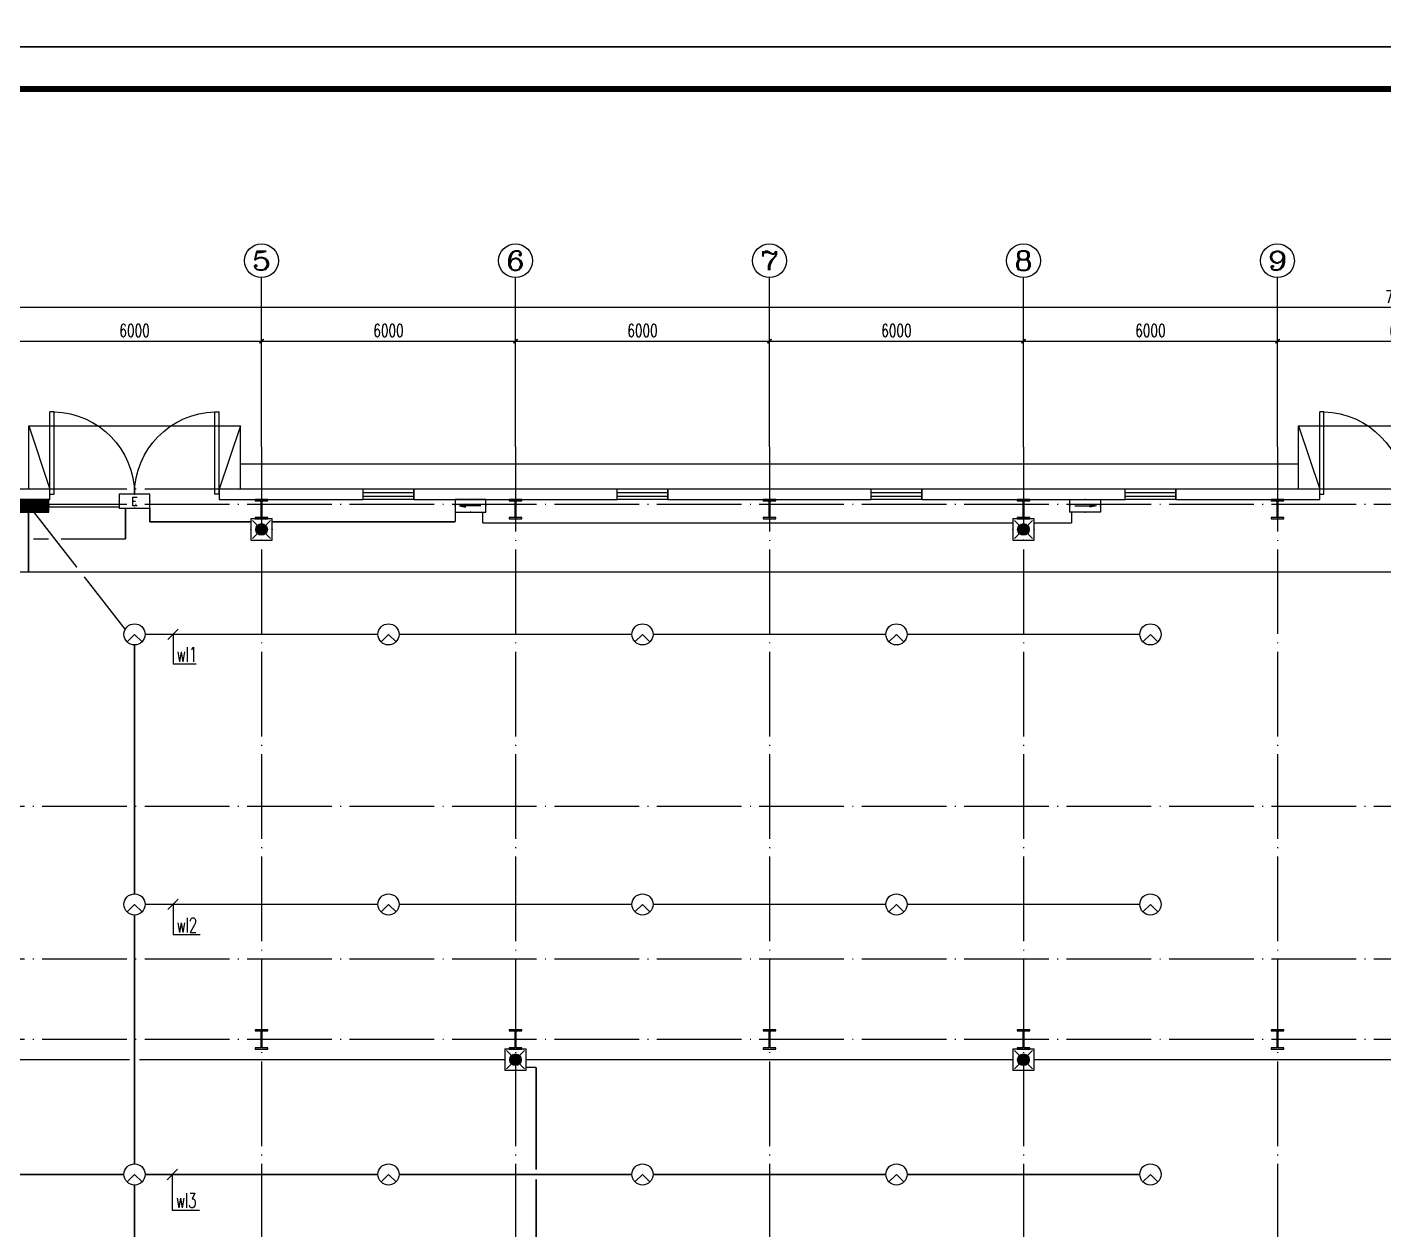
# Model space of a CAD drawing. Extents: x -55118 to 386282, y -631686 to -470886.
# Drawn here: x -16428 to 15625, y -600240 to -571821 of the extents above; entities that cross this region are included whole.
import ezdxf
from ezdxf.enums import TextEntityAlignment as Align

# ---------------------------------------------------------------- set-up
doc = ezdxf.new("R2010")
doc.units = 0
doc.header["$LTSCALE"] = 1000
doc.header["$MEASUREMENT"] = 0
doc.linetypes.add('DOTE', pattern=[2.42, 2, -0.2, 0.02, -0.2])
doc.layers.get('0').update_dxf_attribs({"linetype": 'CONTINUOUS'})
doc.layers.get('Defpoints').update_dxf_attribs({"linetype": 'CONTINUOUS'})
for name, color, linetype in [('AXIS', 3, 'CONTINUOUS'), ('AXIS_TEXT', 7, 'CONTINUOUS'), ('DIM-照明', 3, 'CONTINUOUS'), ('DOTE', 253, 'DOTE'), ('EQUIP-照明', 3, 'CONTINUOUS'), ('EQUIP-箱柜', 3, 'CONTINUOUS'), ('WALL', 6, 'CONTINUOUS'), ('WINDOW', 4, 'CONTINUOUS'), ('WIRE-照明', 4, 'CONTINUOUS'), ('勒脚', 50, 'CONTINUOUS'), ('图框', 4, 'CONTINUOUS')]:
    doc.layers.add(name, color=color, linetype=linetype)
doc.styles.add('_TCH_AXIS', font='COMPLEX', dxfattribs={"bigfont": 'GBCBIG'})
doc.styles.add('_TCH_DIM_T3', font='SIMPLEX', dxfattribs={"width": 0.705882, "bigfont": 'GBCBIG'})
doc.styles.add('_TCH_LABEL', font='COMPLEX', dxfattribs={"bigfont": 'GBCBIG'})
doc.styles.add('_TEL_DIM', font='SIMPLEX', dxfattribs={"width": 0.8, "height": 3.5, "bigfont": 'HZTXT'})
doc.styles.add('COMPLEX', font='COMPLEX')
doc.dimstyles.new('_TCH_ARCH&&100', dxfattribs={"dimtxt": 297.5, "dimasz": 100, "dimexe": 250, "dimexo": 300, "dimgap": 100, "dimtad": 1, "dimdec": 0, "dimzin": 0, "dimdsep": 46, "dimtxsty": '_TCH_DIM_T3', "dimblk": 'ARCHTICK', "dimcen": 0.09, "dimclrt": 7, "dimazin": 2, "dimtfac": 1, "dimtdec": 0, "dimtix": 1, "dimtmove": 2, "dimatfit": 3, "dimfxl": 0, "dimtolj": 1, "dimtzin": 0, "dimarcsym": 0})

# ---------------------------------------------------------------- blocks, each defined once
blk = doc.blocks.new('钢柱')
blk.add_hatch(color=256).paths.add_polyline_path([(4275, 9436), (4140, 9436), (4140, 9466), (4440, 9466), (4440, 9436), (4305, 9436), (4305, 9036), (4440, 9036), (4440, 9006), (4140, 9006), (4140, 9036), (4275, 9036)])
blk.add_lwpolyline([(4275, 9436), (4140, 9436), (4140, 9466), (4440, 9466), (4440, 9436), (4305, 9436), (4305, 9036), (4440, 9036), (4440, 9006), (4140, 9006), (4140, 9036), (4275, 9036), (4275, 9436), (4140, 9436)])
blk = doc.blocks.new('$equip$00001176')
for q in [(-0.354, -0.354), (0.354, -0.354)]:
    blk.add_line((0, 0), q)
blk.add_circle((0, 0), 0.5)
at = {"style": '_TCH_LABEL', "flags": 9}
blk.add_attdef('A', (0, 0), '', height=0.00002, dxfattribs=at)
blk = doc.blocks.new('*X20')
at = {"color": 0}
for p, q in [((-250, 33), (-83, 200)), ((-250, 68), (-118, 200)), ((-250, 104), (-154, 200)), ((-250, 139), (-189, 200)), ((-250, 174), (-224, 200)), ((-247, 0), (-47, 200)), ((-212, 0), (-12, 200)), ((-177, 0), (23, 200)), ((-141, 0), (59, 200)), ((-106, 0), (94, 200)), ((-71, 0), (129, 200)), ((-35, 0), (165, 200)), ((0, 0), (200, 200)), ((35, 0), (235, 200)), ((71, 0), (250, 179)), ((106, 0), (250, 144)), ((141, 0), (250, 109)), ((177, 0), (250, 73)), ((212, 0), (250, 38)), ((247, 0), (250, 3))]:
    blk.add_line(p, q, dxfattribs=at)
blk = doc.blocks.new('$equip$00001421')
for p, q in [((0.75, 0.6), (-0.75, 0.6)), ((-0.75, 0.6), (-0.75, 0)), ((-0.75, 0), (0.75, 0)), ((0.75, 0), (0.75, 0.6))]:
    blk.add_line(p, q)
at = {"const_width": 0.6}
blk.add_lwpolyline([(-0.75, 0.3), (0.75, 0.3)], dxfattribs=at)
for p in [(-0.75, 0.3), (0, 0.6), (0, 0), (0.75, 0.3)]:
    blk.add_point(p)
at = {"xscale": 0.00300000000061118, "yscale": 0.00300000000061118, "zscale": 0.00300000000061118}
blk.add_blockref('*X20', (0, 0), dxfattribs=at)
at = {"style": '_TCH_LABEL', "flags": 9}
blk.add_attdef('A', (0, 0), '', height=0.00002, dxfattribs=at)
blk = doc.blocks.new('$equip$00002604')
blk.add_hatch(color=256).paths.add_polyline_path([(0.275, 0.5, 1), (-0.274, 0.5, 1)])
for p, q in [((-0.429, 0.929), (-0.194, 0.694)), ((0.194, 0.694), (0.429, 0.929)), ((-0.429, 0.071), (-0.194, 0.306)), ((0.194, 0.306), (0.429, 0.071))]:
    blk.add_line(p, q)
at = {"const_width": 0.04}
blk.add_lwpolyline([(-0.5, 1), (-0.5, 0), (0.5, 0), (0.5, 1), (-0.5, 1), (-0.5, 0)], dxfattribs=at)
blk.add_lwpolyline([(-0.5, 1), (-0.5, 0), (0.5, 0), (0.5, 1)], close=True)
blk.add_circle((0, 0.5), 0.275)
for p in [(0, 1), (-0.5, 0.5), (0, 0), (0.5, 0.5)]:
    blk.add_point(p)
at = {"color": 7, "style": '_TEL_DIM', "flags": 1}
blk.add_attdef('A', text='', height=0.000025, dxfattribs=at).set_placement((0, 0), align=Align.MIDDLE_CENTER)
blk = doc.blocks.new('$equip$00002540')
blk.add_hatch(color=256).paths.add_polyline_path([(0.24, 0.372), (0.24, 0.228), (0.528, 0.3)])
for p, q in [((-0.72, 0.6), (-0.72, 0)), ((0.72, 0.6), (-0.72, 0.6)), ((-0.72, 0), (0.72, 0)), ((0.24, 0.372), (0.24, 0.228)), ((0.528, 0.3), (0.24, 0.372)), ((0.24, 0.228), (0.528, 0.3)), ((0.72, 0), (0.72, 0.6))]:
    blk.add_line(p, q)
at = {"color": 7}
blk.add_line((-0.48, 0.3), (0.48, 0.3), dxfattribs=at)
at = {"const_width": 0.04}
blk.add_lwpolyline([(-0.72, 0.6), (-0.72, 0), (0.72, 0), (0.72, 0.6), (-0.72, 0.6), (-0.72, 0)], dxfattribs=at)
for p in [(-0.72, 0.3), (0, 0.6), (0, 0), (0.72, 0.3)]:
    blk.add_point(p)
at = {"color": 7, "style": '_TEL_DIM', "flags": 1}
blk.add_attdef('A', text='', height=0.00002, dxfattribs=at).set_placement((0, 0), align=Align.MIDDLE_CENTER)
blk = doc.blocks.new('$equip$00002534')
for p, q in [((-0.72, 0.66), (-0.72, 0)), ((0.72, 0.66), (-0.72, 0.66)), ((0.72, 0), (0.72, 0.66)), ((-0.72, 0), (0.72, 0))]:
    blk.add_line(p, q)
at = {"const_width": 0.04}
blk.add_lwpolyline([(-0.72, 0.66), (-0.72, 0), (0.72, 0), (0.72, 0.66), (-0.72, 0.66), (-0.72, 0)], dxfattribs=at)
for p in [(0, 0.66), (-0.72, 0.33), (0, 0), (0.72, 0.33)]:
    blk.add_point(p)
at = {"color": 7, "style": '_TEL_DIM'}
blk.add_attdef('$TEXT$', text='', height=0.4, dxfattribs=at).set_placement((0, 0.33), align=Align.MIDDLE_CENTER)
at = {"color": 7, "style": '_TEL_DIM', "flags": 1}
blk.add_attdef('A', text='', height=0.00002, dxfattribs=at).set_placement((0, 0), align=Align.MIDDLE_CENTER)
blk = doc.blocks.new('_ArchTick')
at = {"color": 0, "linetype": 'ByBlock', "const_width": 0.4}
blk.add_lwpolyline([(-0.5, -0.5), (0.5, 0.5)], dxfattribs=at)
blk = doc.blocks.new('*D152')
at = {"layer": 'AXIS', "color": 0, "lineweight": -2}
for p, q in [((-16890, -581440), (-16890, -578990)), ((-10890, -581440), (-10890, -578990)), ((-16890, -579240), (-10890, -579240))]:
    blk.add_line(p, q, dxfattribs=at)
at = {"layer": 'Defpoints', "color": 0}
for p in [(-10890, -579240), (-16890, -581740), (-10890, -581740)]:
    blk.add_point(p, dxfattribs=at)
at = {"layer": 'AXIS', "color": 0, "lineweight": -2, "xscale": 100, "yscale": 100, "zscale": 100, "rotation": 180}
blk.add_blockref('_ArchTick', (-16890, -579240), dxfattribs=at)
at = {"layer": 'AXIS', "color": 0, "lineweight": -2, "xscale": 100, "yscale": 100, "zscale": 100}
blk.add_blockref('_ArchTick', (-10890, -579240), dxfattribs=at)
at = {"layer": 'AXIS', "color": 7, "insert": (-13890, -578991), "char_height": 297.5, "attachment_point": 5, "style": '_TCH_DIM_T3'}
blk.add_mtext('\\A1;6000', dxfattribs=at)
blk = doc.blocks.new('*D153')
at = {"layer": 'AXIS', "color": 0, "lineweight": -2}
for p, q in [((-10890, -581440), (-10890, -578990)), ((-4890, -581440), (-4890, -578990)), ((-10890, -579240), (-4890, -579240))]:
    blk.add_line(p, q, dxfattribs=at)
at = {"layer": 'Defpoints', "color": 0}
for p in [(-4890, -579240), (-10890, -581740), (-4890, -581740)]:
    blk.add_point(p, dxfattribs=at)
at = {"layer": 'AXIS', "color": 0, "lineweight": -2, "xscale": 100, "yscale": 100, "zscale": 100, "rotation": 180}
blk.add_blockref('_ArchTick', (-10890, -579240), dxfattribs=at)
at = {"layer": 'AXIS', "color": 0, "lineweight": -2, "xscale": 100, "yscale": 100, "zscale": 100}
blk.add_blockref('_ArchTick', (-4890, -579240), dxfattribs=at)
at = {"layer": 'AXIS', "color": 7, "insert": (-7890, -578991), "char_height": 297.5, "attachment_point": 5, "style": '_TCH_DIM_T3'}
blk.add_mtext('\\A1;6000', dxfattribs=at)
blk = doc.blocks.new('*D154')
at = {"layer": 'AXIS', "color": 0, "lineweight": -2}
for p, q in [((-4890, -581440), (-4890, -578990)), ((1110, -581440), (1110, -578990)), ((-4890, -579240), (1110, -579240))]:
    blk.add_line(p, q, dxfattribs=at)
at = {"layer": 'Defpoints', "color": 0}
for p in [(1110, -579240), (-4890, -581740), (1110, -581740)]:
    blk.add_point(p, dxfattribs=at)
at = {"layer": 'AXIS', "color": 0, "lineweight": -2, "xscale": 100, "yscale": 100, "zscale": 100, "rotation": 180}
blk.add_blockref('_ArchTick', (-4890, -579240), dxfattribs=at)
at = {"layer": 'AXIS', "color": 0, "lineweight": -2, "xscale": 100, "yscale": 100, "zscale": 100}
blk.add_blockref('_ArchTick', (1110, -579240), dxfattribs=at)
at = {"layer": 'AXIS', "color": 7, "insert": (-1890, -578991), "char_height": 297.5, "attachment_point": 5, "style": '_TCH_DIM_T3'}
blk.add_mtext('\\A1;6000', dxfattribs=at)
blk = doc.blocks.new('*D155')
at = {"layer": 'AXIS', "color": 0, "lineweight": -2}
for p, q in [((1110, -581440), (1110, -578990)), ((7110, -581440), (7110, -578990)), ((1110, -579240), (7110, -579240))]:
    blk.add_line(p, q, dxfattribs=at)
at = {"layer": 'Defpoints', "color": 0}
for p in [(7110, -579240), (1110, -581740), (7110, -581740)]:
    blk.add_point(p, dxfattribs=at)
at = {"layer": 'AXIS', "color": 0, "lineweight": -2, "xscale": 100, "yscale": 100, "zscale": 100, "rotation": 180}
blk.add_blockref('_ArchTick', (1110, -579240), dxfattribs=at)
at = {"layer": 'AXIS', "color": 0, "lineweight": -2, "xscale": 100, "yscale": 100, "zscale": 100}
blk.add_blockref('_ArchTick', (7110, -579240), dxfattribs=at)
at = {"layer": 'AXIS', "color": 7, "insert": (4110, -578991), "char_height": 297.5, "attachment_point": 5, "style": '_TCH_DIM_T3'}
blk.add_mtext('\\A1;6000', dxfattribs=at)
blk = doc.blocks.new('*D156')
at = {"layer": 'AXIS', "color": 0, "lineweight": -2}
for p, q in [((7110, -581440), (7110, -578990)), ((13110, -581440), (13110, -578990)), ((7110, -579240), (13110, -579240))]:
    blk.add_line(p, q, dxfattribs=at)
at = {"layer": 'Defpoints', "color": 0}
for p in [(13110, -579240), (7110, -581740), (13110, -581740)]:
    blk.add_point(p, dxfattribs=at)
at = {"layer": 'AXIS', "color": 0, "lineweight": -2, "xscale": 100, "yscale": 100, "zscale": 100, "rotation": 180}
blk.add_blockref('_ArchTick', (7110, -579240), dxfattribs=at)
at = {"layer": 'AXIS', "color": 0, "lineweight": -2, "xscale": 100, "yscale": 100, "zscale": 100}
blk.add_blockref('_ArchTick', (13110, -579240), dxfattribs=at)
at = {"layer": 'AXIS', "color": 7, "insert": (10110, -578991), "char_height": 297.5, "attachment_point": 5, "style": '_TCH_DIM_T3'}
blk.add_mtext('\\A1;6000', dxfattribs=at)
blk = doc.blocks.new('*D157')
at = {"layer": 'AXIS', "color": 0, "lineweight": -2}
for p, q in [((13110, -581440), (13110, -578990)), ((19110, -581440), (19110, -578990)), ((13110, -579240), (19110, -579240))]:
    blk.add_line(p, q, dxfattribs=at)
at = {"layer": 'Defpoints', "color": 0}
for p in [(19110, -579240), (13110, -581740), (19110, -581740)]:
    blk.add_point(p, dxfattribs=at)
at = {"layer": 'AXIS', "color": 0, "lineweight": -2, "xscale": 100, "yscale": 100, "zscale": 100, "rotation": 180}
blk.add_blockref('_ArchTick', (13110, -579240), dxfattribs=at)
at = {"layer": 'AXIS', "color": 0, "lineweight": -2, "xscale": 100, "yscale": 100, "zscale": 100}
blk.add_blockref('_ArchTick', (19110, -579240), dxfattribs=at)
at = {"layer": 'AXIS', "color": 7, "insert": (16110, -578991), "char_height": 297.5, "attachment_point": 5, "style": '_TCH_DIM_T3'}
blk.add_mtext('\\A1;6000', dxfattribs=at)
blk = doc.blocks.new('*D166')
at = {"layer": 'AXIS', "color": 0, "lineweight": -2}
for p, q in [((-22890, -581440), (-22890, -578190)), ((55110, -581440), (55110, -578190)), ((-22890, -578440), (55110, -578440))]:
    blk.add_line(p, q, dxfattribs=at)
at = {"layer": 'Defpoints', "color": 0}
for p in [(55110, -578440), (-22890, -581740), (55110, -581740)]:
    blk.add_point(p, dxfattribs=at)
at = {"layer": 'AXIS', "color": 0, "lineweight": -2, "xscale": 100, "yscale": 100, "zscale": 100, "rotation": 180}
blk.add_blockref('_ArchTick', (-22890, -578440), dxfattribs=at)
at = {"layer": 'AXIS', "color": 0, "lineweight": -2, "xscale": 100, "yscale": 100, "zscale": 100}
blk.add_blockref('_ArchTick', (55110, -578440), dxfattribs=at)
at = {"layer": 'AXIS', "color": 7, "insert": (16110, -578191), "char_height": 297.5, "attachment_point": 5, "style": '_TCH_DIM_T3'}
blk.add_mtext('\\A1;78000', dxfattribs=at)
blk = doc.blocks.new('$DorLib2D$00000002')
for p, q in [((-0.5, 0), (-0.5, 0.4875)), ((-0.475, 0.4875), (-0.5, 0.4875)), ((-0.475, 0), (-0.475, 0.4875)), ((0.475, 0), (0.475, 0.4875)), ((0.475, 0.4875), (0.5, 0.4875)), ((0.5, 0), (0.5, 0.4875)), ((-0.5, 0), (-0.475, 0)), ((0.5, 0), (0.475, 0))]:
    blk.add_line(p, q)
at = {"lineweight": 13}
for centre, start, end in [((-0.4875, 0), 0, 88.53072), ((0.4875, 0), 91.46928, 180)]:
    blk.add_arc(centre, 0.4875, start, end, dxfattribs=at)
blk = doc.blocks.new('$TCHSYS$WIN2D')
for p, q in [((-0.5, 0.5), (0.5, 0.5)), ((-0.5, 0.5), (-0.5, -0.5)), ((0.5, 0.5), (0.5, -0.5)), ((0.5, 0.167), (-0.5, 0.167)), ((0.5, -0.167), (-0.5, -0.167)), ((-0.5, -0.5), (0.5, -0.5))]:
    blk.add_line(p, q)
blk = doc.blocks.new('_AXISO')
blk.add_circle((0, 0), 0.5)
at = {"layer": 'AXIS_TEXT', "style": 'COMPLEX', "width": 1.041667}
blk.add_attdef('A', text='', height=0.56, dxfattribs=at).set_placement((-0.25, -0.28), (0.25, -0.28), align=Align.FIT)
blk = doc.blocks.new('jhyfty')
at = {"layer": '图框'}
blk.add_lwpolyline([(671751, 105710), (776851, 105710), (776851, 165110), (671751, 165110)], close=True, dxfattribs=at)
at = {"layer": '图框', "const_width": 140}
blk.add_lwpolyline([(674251, 164110), (775851, 164110), (775851, 106710), (674251, 106710)], close=True, dxfattribs=at)

msp = doc.modelspace()

# ---------------------------------------------------------------- linework, layer by layer
at = {"layer": 'AXIS'}
for p, q in [((-10890.1, -581740.1), (-10890.1, -577740.1)), ((-4890.1, -581740.1), (-4890.1, -577740.1)), ((1109.9, -581740.1), (1109.9, -577740.1)), ((7109.9, -581740.1), (7109.9, -577740.1)), ((13109.9, -581740.1), (13109.9, -577740.1))]:
    msp.add_line(p, q, dxfattribs=at)
at = {"layer": 'DIM-照明'}
for p, q in [((-12857.4, -586046.4), (-13104.9, -586293.9)), ((-13104.9, -592673.9), (-12857.4, -592426.4)), ((-12874.3, -598806.4), (-13121.8, -599053.9))]:
    msp.add_line(p, q, dxfattribs=at)
for points in [[(-12981.2, -586170.1), (-12981.2, -586868.9)], [(-12981.2, -586868.9), (-12432.8, -586868.9)], [(-12981.2, -592550.1), (-12981.2, -593264.6)], [(-12981.2, -593264.6), (-12336.8, -593264.6)], [(-12998.1, -598930.1), (-12998.1, -599773)], [(-12998.1, -599773), (-12353.7, -599773)]]:
    msp.add_lwpolyline(points, dxfattribs=at)
at = {"layer": 'DOTE', "linetype": 'DOTE'}
for p, q in [((-10890.1, -581740.1), (-10890.1, -622740.1)), ((-4890.1, -581740.1), (-4890.1, -622740.1)), ((1109.9, -581740.1), (1109.9, -622740.1)), ((7109.9, -581740.1), (7109.9, -622740.1)), ((13109.9, -581740.1), (13109.9, -622740.1)), ((56109.9, -582740.1), (-23890.1, -582740.1)), ((56109.9, -583100.1), (-23890.1, -583100.1)), ((56109.9, -590240.1), (-23890.1, -590240.1)), ((56109.9, -593840.1), (-23890.1, -593840.1)), ((56109.9, -595740.1), (-23890.1, -595740.1))]:
    msp.add_line(p, q, dxfattribs=at)
at = {"layer": 'WALL'}
for p, q in [((-15890.1, -582740.1), (-19290.1, -582740.1)), ((-19170.1, -582980.1), (-15890.1, -582980.1)), ((-15890.1, -582980.1), (-15890.1, -582740.1)), ((-8490.1, -582740.1), (-11890.1, -582740.1)), ((-11890.1, -582740.1), (-11890.1, -582980.1)), ((-11890.1, -582980.1), (-8490.1, -582980.1)), ((-8490.1, -582980.1), (-8490.1, -582740.1)), ((-2490.1, -582740.1), (-7290.1, -582740.1)), ((-7290.1, -582740.1), (-7290.1, -582980.1)), ((-7290.1, -582980.1), (-2490.1, -582980.1)), ((-2490.1, -582980.1), (-2490.1, -582740.1)), ((3509.9, -582740.1), (-1290.1, -582740.1)), ((-1290.1, -582740.1), (-1290.1, -582980.1)), ((-1290.1, -582980.1), (3509.9, -582980.1)), ((3509.9, -582980.1), (3509.9, -582740.1)), ((9509.9, -582740.1), (4709.9, -582740.1)), ((4709.9, -582740.1), (4709.9, -582980.1)), ((4709.9, -582980.1), (9509.9, -582980.1)), ((9509.9, -582980.1), (9509.9, -582740.1)), ((14109.9, -582740.1), (10709.9, -582740.1)), ((10709.9, -582740.1), (10709.9, -582980.1)), ((10709.9, -582980.1), (14109.9, -582980.1)), ((14109.9, -582980.1), (14109.9, -582740.1))]:
    msp.add_line(p, q, dxfattribs=at)
at = {"layer": 'WINDOW'}
msp.add_line((18109.9, -582740.1), (14109.9, -582740.1), dxfattribs=at)
at = {"layer": 'WIRE-照明', "linetype": 'Continuous', "const_width": 35}
for points in [[(-16394.4, -584696), (-16394.4, -583280.1)], [(-15253.7, -584583.5), (-16268.3, -583280.1)], [(-14250.1, -583158.2), (-15911.5, -583158.2)], [(-14103.8, -583190.1), (-14103.8, -583916.7)], [(-13530.1, -583190.1), (-13530.1, -583510.8)], [(-6312.8, -583280.1), (-6312.8, -583509)], [(-5665.2, -583539), (-5665.2, -583280.1)], [(8250.3, -583280.1), (8250.3, -583539)], [(-13530.1, -583510.8), (-11140.1, -583510.8)], [(-6312.8, -583509), (-10640.1, -583509)], [(6859.9, -583539), (-5665.2, -583539)], [(8250.3, -583539), (7359.9, -583539)], [(-15915.4, -583916.7), (-16281.9, -583916.7)], [(-14103.8, -583916.7), (-15630.2, -583916.7)], [(29581.5, -584696), (-18150.4, -584696)], [(-14110.5, -586052.1), (-15078.5, -584808.5)], [(-13640.1, -586170.1), (-8140.1, -586170.1)], [(-7640.1, -586170.1), (-2140.1, -586170.1)], [(-1640.1, -586170.1), (3859.9, -586170.1)], [(4359.9, -586170.1), (9859.9, -586170.1)], [(-13890.1, -586420.1), (-13890.1, -592300.1)], [(-8140.1, -592550.1), (-13640.1, -592550.1)], [(-2140.1, -592550.1), (-7640.1, -592550.1)], [(3859.9, -592550.1), (-1640.1, -592550.1)], [(9859.9, -592550.1), (4359.9, -592550.1)], [(-13890.1, -592800.1), (-13890.1, -598680.1)], [(-14002.6, -596220.1), (-17855.9, -596220.1)], [(-5140.1, -596220.1), (-13777.6, -596220.1)], [(-4640.1, -596220.1), (6859.9, -596220.1)], [(-4402.2, -596398.4), (-4640.1, -596398.4)], [(-4402.2, -598817.6), (-4402.2, -596398.4)], [(7359.9, -596220.1), (18859.9, -596220.1)], [(-19640.1, -598930.1), (-14140.1, -598930.1)], [(-13640.1, -598930.1), (-8140.1, -598930.1)], [(-7640.1, -598930.1), (-2140.1, -598930.1)], [(-4402.2, -605197.6), (-4402.2, -599042.6)], [(-1640.1, -598930.1), (3859.9, -598930.1)], [(4359.9, -598930.1), (9859.9, -598930.1)], [(-13890.1, -599180.1), (-13890.1, -605060.1)]]:
    msp.add_lwpolyline(points, dxfattribs=at)
at = {"layer": '勒脚'}
for p, q in [((-16390.1, -582740.1), (-16390.1, -581240.1)), ((-16390.1, -581240.1), (-11390.1, -581240.1)), ((-16390.1, -581240.1), (-15890.1, -582740.1)), ((-11390.1, -581240.1), (-11890.1, -582740.1)), ((-11390.1, -582740.1), (-11390.1, -581240.1)), ((13609.9, -582740.1), (13609.9, -581240.1)), ((13609.9, -581240.1), (18609.9, -581240.1)), ((13609.9, -581240.1), (14109.9, -582740.1)), ((-11390.1, -582140.1), (13609.9, -582140.1))]:
    msp.add_line(p, q, dxfattribs=at)
at = {"layer": '图框'}
msp.add_lwpolyline([(-34117.5, -572285.5), (70982.5, -572285.5), (70982.5, -512885.5), (-34117.5, -512885.5)], close=True, dxfattribs=at)

# ---------------------------------------------------------------- block references
at = {"xscale": -1, "rotation": 180}
for p in [(-15179.8, -573973.8), (-9179.8, -573973.8), (-3179.8, -573973.8), (2820.2, -573973.8), (8820.2, -573973.8), (-15179.8, -586503.8), (-9179.8, -586503.8), (-3179.8, -586503.8), (2820.2, -586503.8), (8820.2, -586503.8)]:
    msp.add_blockref('钢柱', p, dxfattribs=at)
at = {"layer": 'AXIS'}
ref = msp.add_blockref('_AXISO', (-10890.1, -577340.1), dxfattribs=dict(at, xscale=800, yscale=800, zscale=800))
ref.add_attrib('A', '5', dxfattribs={"layer": 'AXIS_TEXT', "height": 452.5, "style": '_TCH_AXIS', "width": 1.5}).set_placement((-11116.4, -577566.4), (-10663.9, -577566.4), align=Align.FIT)
ref = msp.add_blockref('_AXISO', (-4890.1, -577340.1), dxfattribs=dict(at, xscale=800, yscale=800, zscale=800))
ref.add_attrib('A', '6', dxfattribs={"layer": 'AXIS_TEXT', "height": 452.5, "style": '_TCH_AXIS', "width": 1.5}).set_placement((-5116.4, -577566.4), (-4663.9, -577566.4), align=Align.FIT)
ref = msp.add_blockref('_AXISO', (1109.9, -577340.1), dxfattribs=dict(at, xscale=800, yscale=800, zscale=800))
ref.add_attrib('A', '7', dxfattribs={"layer": 'AXIS_TEXT', "height": 452.5, "style": '_TCH_AXIS', "width": 1.5}).set_placement((883.6, -577566.4), (1336.1, -577566.4), align=Align.FIT)
ref = msp.add_blockref('_AXISO', (7109.9, -577340.1), dxfattribs=dict(at, xscale=800, yscale=800, zscale=800))
ref.add_attrib('A', '8', dxfattribs={"layer": 'AXIS_TEXT', "height": 452.5, "style": '_TCH_AXIS', "width": 1.5}).set_placement((6883.6, -577566.4), (7336.1, -577566.4), align=Align.FIT)
ref = msp.add_blockref('_AXISO', (13109.9, -577340.1), dxfattribs=dict(at, xscale=800, yscale=800, zscale=800))
ref.add_attrib('A', '9', dxfattribs={"layer": 'AXIS_TEXT', "height": 452.5, "style": '_TCH_AXIS', "width": 1.5}).set_placement((12883.6, -577566.4), (13336.1, -577566.4), align=Align.FIT)
at = {"layer": 'EQUIP-照明'}
ref = msp.add_blockref('$equip$00002534', (-13890.1, -582860.1), dxfattribs=dict(at, xscale=500, yscale=500, zscale=500, rotation=180))
ref.add_attrib('$TEXT$', 'E', dxfattribs={"layer": '0', "color": 7, "height": 200, "style": '_TEL_DIM'}).set_placement((-13890.1, -583025.1), align=Align.MIDDLE_CENTER)
at = {"layer": 'EQUIP-照明', "yscale": 500, "zscale": 500, "rotation": 180}
for name, p, xscale in [('$equip$00002540', (-5952.8, -582980.1), 500), ('$equip$00002540', (8566.5, -582980.1), -500), ('$equip$00002604', (-10890.1, -583440.1), 500), ('$equip$00002604', (7109.9, -583440.1), 500), ('$equip$00002604', (-4890.1, -595970.1), 500), ('$equip$00002604', (7109.9, -595970.1), 500)]:
    msp.add_blockref(name, p, dxfattribs=dict(at, xscale=xscale))
at = {"layer": 'EQUIP-照明', "xscale": 500, "yscale": 500, "zscale": 500}
for p in [(-13890.1, -586170.1), (-7890.1, -586170.1), (-1890.1, -586170.1), (4109.9, -586170.1), (10109.9, -586170.1), (-13890.1, -592550.1), (-7890.1, -592550.1), (-1890.1, -592550.1), (4109.9, -592550.1), (10109.9, -592550.1), (-13890.1, -598930.1), (-7890.1, -598930.1), (-1890.1, -598930.1), (4109.9, -598930.1), (10109.9, -598930.1)]:
    msp.add_blockref('$equip$00001176', p, dxfattribs=at)
at = {"layer": 'EQUIP-箱柜', "xscale": 500, "yscale": 500, "zscale": 500, "rotation": 180}
msp.add_blockref('$equip$00001421', (-16286.5, -582980.1), dxfattribs=at)
at = {"layer": 'WALL'}
msp.add_blockref('jhyfty', (-705868.5, -737395.5), dxfattribs=at)
at = {"layer": 'WINDOW', "rotation": 180}
for name, p, xscale, yscale, zscale in [('$DorLib2D$00000002', (-13890.1, -582860.1), 4000, -4000, 4000), ('$DorLib2D$00000002', (16109.9, -582860.1), 4000, -4000, 4000), ('$TCHSYS$WIN2D', (-7890.1, -582860.1), 1200, 240, 1200), ('$TCHSYS$WIN2D', (-1890.1, -582860.1), 1200, 240, 1200), ('$TCHSYS$WIN2D', (4109.9, -582860.1), 1200, 240, 1200), ('$TCHSYS$WIN2D', (10109.9, -582860.1), 1200, 240, 1200)]:
    msp.add_blockref(name, p, dxfattribs=dict(at, xscale=xscale, yscale=yscale, zscale=zscale))

# ---------------------------------------------------------------- texts
at = {"layer": 'DIM-照明', "color": 7, "style": '_TEL_DIM', "width": 0.64}
for s, p in [('wl1', (-12893.7, -586818.9)), ('wl2', (-12893.7, -593214.6)), ('wl3', (-12910.6, -599723))]:
    msp.add_text(s, height=350, dxfattribs=at).set_placement(p)

# ---------------------------------------------------------------- dimensions: what is measured, and where the dimension line sits
at = {"layer": 'AXIS'}
for p1, p2, distance, text, picture, middle in [((-22890.1, -581740.1), (55109.9, -581740.1), 3300, '78000', '*D166', (16109.9, -578191.4)), ((-16890.1, -581740.1), (-10890.1, -581740.1), 2500, '6000', '*D152', (-13890.1, -578991.4)), ((-10890.1, -581740.1), (-4890.1, -581740.1), 2500, '6000', '*D153', (-7890.1, -578991.4)), ((-4890.1, -581740.1), (1109.9, -581740.1), 2500, '6000', '*D154', (-1890.1, -578991.4)), ((1109.9, -581740.1), (7109.9, -581740.1), 2500, '6000', '*D155', (4109.9, -578991.4)), ((7109.9, -581740.1), (13109.9, -581740.1), 2500, '6000', '*D156', (10109.9, -578991.4)), ((13109.9, -581740.1), (19109.9, -581740.1), 2500, '6000', '*D157', (16109.9, -578991.4))]:
    dim = msp.add_aligned_dim(p1=p1, p2=p2, distance=distance, text=text, dimstyle='_TCH_ARCH&&100', dxfattribs=at)
    dim.commit()
    dim.dimension.update_dxf_attribs({"geometry": picture, "text_midpoint": middle})

doc.saveas('drawing.dxf')
